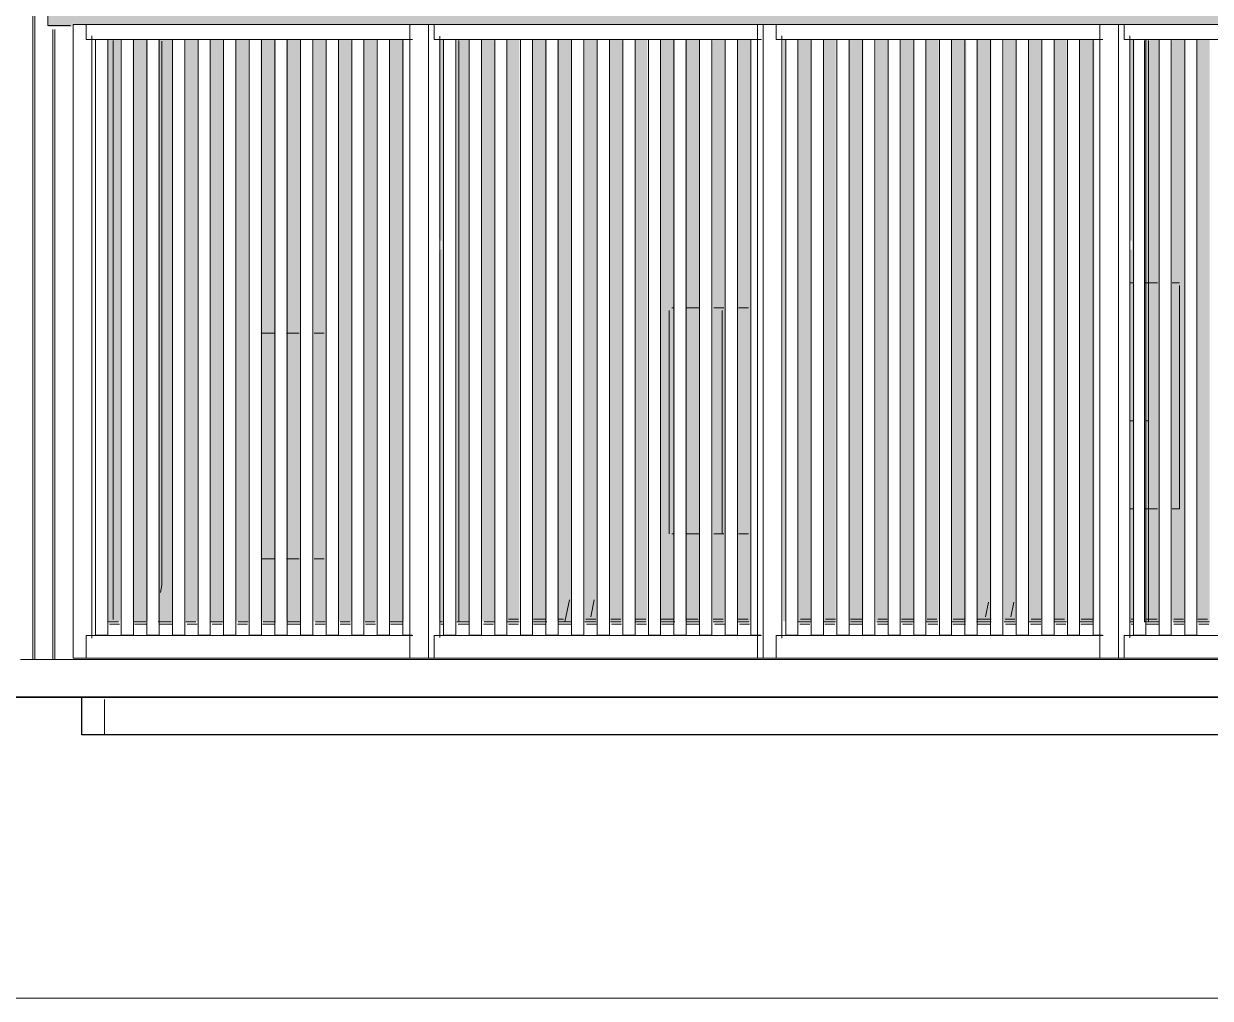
# Model space of a CAD drawing. Header units: millimetres. Extents: x 0 to 84100, y 0 to 59400.
# Drawn here: x 19090 to 23817, y 45447 to 49329 of the extents above; entities that cross this region are included whole.
import ezdxf

# ---------------------------------------------------------------- set-up
doc = ezdxf.new("R2010")
doc.units = ezdxf.units.MM
for name, color, linetype, lineweight in [('01_切断（構造・壁）', 7, 'Continuous', 35), ('09_立面の外形', 7, 'Continuous', 30), ('10_見えがかり', 7, 'Continuous', 13), ('12_見えがかり（ガラス）', 5, 'Continuous', 9), ('50_寸法', 3, 'Continuous', 9)]:
    doc.layers.add(name, color=color, linetype=linetype, lineweight=lineweight)

msp = doc.modelspace()

# ---------------------------------------------------------------- hatches: boundary and pattern name
at = {"layer": '10_見えがかり', "true_color": 0xe9dcc4}
for points in [[(26774.9, 49391.6), (26774.9, 49341.6), (26774.9, 49331.6), (26769.9, 49326.6), (19289.9, 49326.6), (19284.9, 49331.6), (19284.9, 49391.6), (19289.9, 49396.6), (26769.9, 49396.6)], [(19284.9, 49381.6), (19284.9, 49321.6), (19279.9, 49316.6), (19189.9, 49316.6), (19184.9, 49321.6), (19184.9, 49381.6), (19189.9, 49386.6), (19279.9, 49386.6)]]:
    msp.add_hatch(color=8, dxfattribs=at).paths.add_polyline_path(points)
at = {"layer": '12_見えがかり（ガラス）', "true_color": 0xdce9f2}
for points in [[(19474.9, 46951.6), (19469.9, 46946.6), (19429.9, 46946.6), (19424.9, 46951.6), (19424.9, 49261.6), (19429.9, 49266.6), (19469.9, 49266.6), (19474.9, 49261.6)], [(19584.9, 46951.6), (19579.9, 46946.6), (19529.9, 46946.6), (19524.9, 46951.6), (19524.9, 49261.6), (19529.9, 49266.6), (19579.9, 49266.6), (19584.9, 49261.6)], [(19684.9, 46951.6), (19679.9, 46946.6), (19629.9, 46946.6), (19624.9, 46951.6), (19624.9, 49261.6), (19629.9, 49266.6), (19679.9, 49266.6), (19684.9, 49261.6)], [(19784.9, 46951.6), (19779.9, 46946.6), (19739.9, 46946.6), (19734.9, 46951.6), (19734.9, 49261.6), (19739.9, 49266.6), (19779.9, 49266.6), (19784.9, 49261.6)], [(19884.9, 46951.6), (19879.9, 46946.6), (19839.9, 46946.6), (19834.9, 46951.6), (19834.9, 49261.6), (19839.9, 49266.6), (19879.9, 49266.6), (19884.9, 49261.6)], [(19984.9, 46951.6), (19979.9, 46946.6), (19939.9, 46946.6), (19934.9, 46951.6), (19934.9, 49261.6), (19939.9, 49266.6), (19979.9, 49266.6), (19984.9, 49261.6)], [(20094.9, 46951.6), (20089.9, 46946.6), (20039.9, 46946.6), (20034.9, 46951.6), (20034.9, 49261.6), (20039.9, 49266.6), (20089.9, 49266.6), (20094.9, 49261.6)], [(20194.9, 46951.6), (20189.9, 46946.6), (20139.9, 46946.6), (20134.9, 46951.6), (20134.9, 49261.6), (20139.9, 49266.6), (20189.9, 49266.6), (20194.9, 49261.6)], [(20294.9, 46951.6), (20289.9, 46946.6), (20249.9, 46946.6), (20244.9, 46951.6), (20244.9, 49261.6), (20249.9, 49266.6), (20289.9, 49266.6), (20294.9, 49261.6)], [(20394.9, 46951.6), (20389.9, 46946.6), (20349.9, 46946.6), (20344.9, 46951.6), (20344.9, 49261.6), (20349.9, 49266.6), (20389.9, 49266.6), (20394.9, 49261.6)], [(20494.9, 46951.6), (20489.9, 46946.6), (20449.9, 46946.6), (20444.9, 46951.6), (20444.9, 49261.6), (20449.9, 49266.6), (20489.9, 49266.6), (20494.9, 49261.6)], [(20604.9, 46951.6), (20599.9, 46946.6), (20549.9, 46946.6), (20544.9, 46951.6), (20544.9, 49261.6), (20549.9, 49266.6), (20599.9, 49266.6), (20604.9, 49261.6)], [(20764.9, 46951.6), (20759.9, 46946.6), (20749.9, 46946.6), (20744.9, 46951.6), (20744.9, 48421.6), (20754.9, 48431.6), (20754.9, 48461.6), (20744.9, 48471.6), (20744.9, 49261.6), (20749.9, 49266.6), (20759.9, 49266.6), (20764.9, 49261.6)], [(20824.9, 46951.6), (20819.9, 46946.6), (20814.9, 46951.6), (20814.9, 49261.6), (20819.9, 49266.6), (20824.9, 49261.6)], [(20864.9, 46951.6), (20859.9, 46946.6), (20829.9, 46946.6), (20824.9, 46951.6), (20824.9, 49261.6), (20829.9, 49266.6), (20859.9, 49266.6), (20864.9, 49261.6)], [(20964.9, 46951.6), (20959.9, 46946.6), (20919.9, 46946.6), (20914.9, 46951.6), (20914.9, 49261.6), (20919.9, 49266.6), (20959.9, 49266.6), (20964.9, 49261.6)], [(21064.9, 46951.6), (21059.9, 46946.6), (21019.9, 46946.6), (21014.9, 46951.6), (21014.9, 49261.6), (21019.9, 49266.6), (21059.9, 49266.6), (21064.9, 49261.6)], [(21174.9, 46951.6), (21169.9, 46946.6), (21119.9, 46946.6), (21114.9, 46951.6), (21114.9, 49261.6), (21119.9, 49266.6), (21169.9, 49266.6), (21174.9, 49261.6)], [(21274.9, 46951.6), (21269.9, 46946.6), (21219.9, 46946.6), (21214.9, 46951.6), (21214.9, 49261.6), (21219.9, 49266.6), (21269.9, 49266.6), (21274.9, 49261.6)], [(21374.9, 46951.6), (21369.9, 46946.6), (21329.9, 46946.6), (21324.9, 46951.6), (21324.9, 49261.6), (21329.9, 49266.6), (21369.9, 49266.6), (21374.9, 49261.6)], [(21474.9, 46951.6), (21469.9, 46946.6), (21429.9, 46946.6), (21424.9, 46951.6), (21424.9, 49261.6), (21429.9, 49266.6), (21469.9, 49266.6), (21474.9, 49261.6)], [(21574.9, 46951.6), (21569.9, 46946.6), (21529.9, 46946.6), (21524.9, 46951.6), (21524.9, 49261.6), (21529.9, 49266.6), (21569.9, 49266.6), (21574.9, 49261.6)], [(21684.9, 46951.6), (21679.9, 46946.6), (21629.9, 46946.6), (21624.9, 46951.6), (21624.9, 49261.6), (21629.9, 49266.6), (21679.9, 49266.6), (21684.9, 49261.6)], [(21784.9, 46951.6), (21779.9, 46946.6), (21729.9, 46946.6), (21724.9, 46951.6), (21724.9, 49261.6), (21729.9, 49266.6), (21779.9, 49266.6), (21784.9, 49261.6)], [(21884.9, 46951.6), (21879.9, 46946.6), (21839.9, 46946.6), (21834.9, 46951.6), (21834.9, 49261.6), (21839.9, 49266.6), (21879.9, 49266.6), (21884.9, 49261.6)], [(21984.9, 46951.6), (21979.9, 46946.6), (21939.9, 46946.6), (21934.9, 46951.6), (21934.9, 49261.6), (21939.9, 49266.6), (21979.9, 49266.6), (21984.9, 49261.6)], [(22124.9, 46951.6), (22119.9, 46946.6), (22114.9, 46951.6), (22114.9, 49261.6), (22119.9, 49266.6), (22124.9, 49261.6)], [(22224.9, 46951.6), (22219.9, 46946.6), (22179.9, 46946.6), (22174.9, 46951.6), (22174.9, 49261.6), (22179.9, 49266.6), (22219.9, 49266.6), (22224.9, 49261.6)], [(22324.9, 46951.6), (22319.9, 46946.6), (22279.9, 46946.6), (22274.9, 46951.6), (22274.9, 49261.6), (22279.9, 49266.6), (22319.9, 49266.6), (22324.9, 49261.6)], [(22434.9, 46951.6), (22429.9, 46946.6), (22379.9, 46946.6), (22374.9, 46951.6), (22374.9, 49261.6), (22379.9, 49266.6), (22429.9, 49266.6), (22434.9, 49261.6)], [(22534.9, 46951.6), (22529.9, 46946.6), (22489.9, 46946.6), (22484.9, 46951.6), (22484.9, 49261.6), (22489.9, 49266.6), (22529.9, 49266.6), (22534.9, 49261.6)], [(22634.9, 46951.6), (22629.9, 46946.6), (22589.9, 46946.6), (22584.9, 46951.6), (22584.9, 49261.6), (22589.9, 49266.6), (22629.9, 49266.6), (22634.9, 49261.6)], [(22734.9, 46951.6), (22729.9, 46946.6), (22689.9, 46946.6), (22684.9, 46951.6), (22684.9, 49261.6), (22689.9, 49266.6), (22729.9, 49266.6), (22734.9, 49261.6)], [(22844.9, 46951.6), (22839.9, 46946.6), (22789.9, 46946.6), (22784.9, 46951.6), (22784.9, 49261.6), (22789.9, 49266.6), (22839.9, 49266.6), (22844.9, 49261.6)], [(22944.9, 46951.6), (22939.9, 46946.6), (22889.9, 46946.6), (22884.9, 46951.6), (22884.9, 49261.6), (22889.9, 49266.6), (22939.9, 49266.6), (22944.9, 49261.6)], [(23044.9, 46951.6), (23039.9, 46946.6), (22999.9, 46946.6), (22994.9, 46951.6), (22994.9, 49261.6), (22999.9, 49266.6), (23039.9, 49266.6), (23044.9, 49261.6)], [(23144.9, 46951.6), (23139.9, 46946.6), (23099.9, 46946.6), (23094.9, 46951.6), (23094.9, 49261.6), (23099.9, 49266.6), (23139.9, 49266.6), (23144.9, 49261.6)], [(23244.9, 46951.6), (23239.9, 46946.6), (23199.9, 46946.6), (23194.9, 46951.6), (23194.9, 49261.6), (23199.9, 49266.6), (23239.9, 49266.6), (23244.9, 49261.6)], [(23354.9, 46951.6), (23349.9, 46946.6), (23299.9, 46946.6), (23294.9, 46951.6), (23294.9, 49261.6), (23299.9, 49266.6), (23349.9, 49266.6), (23354.9, 49261.6)], [(23514.9, 46951.6), (23509.9, 46946.6), (23499.9, 46946.6), (23494.9, 46951.6), (23494.9, 48421.6), (23504.9, 48431.6), (23504.9, 48461.6), (23494.9, 48471.6), (23494.9, 49261.6), (23499.9, 49266.6), (23509.9, 49266.6), (23514.9, 49261.6)], [(23574.9, 46951.6), (23569.9, 46946.6), (23559.9, 46946.6), (23554.9, 46951.6), (23554.9, 49261.6), (23559.9, 49266.6), (23569.9, 49266.6), (23574.9, 49261.6)], [(23614.9, 46951.6), (23609.9, 46946.6), (23579.9, 46946.6), (23574.9, 46951.6), (23574.9, 49261.6), (23579.9, 49266.6), (23609.9, 49266.6), (23614.9, 49261.6)], [(23714.9, 46951.6), (23709.9, 46946.6), (23669.9, 46946.6), (23664.9, 46951.6), (23664.9, 49261.6), (23669.9, 49266.6), (23709.9, 49266.6), (23714.9, 49261.6)], [(23814.9, 46951.6), (23809.9, 46946.6), (23769.9, 46946.6), (23764.9, 46951.6), (23764.9, 49261.6), (23769.9, 49266.6), (23809.9, 49266.6), (23814.9, 49261.6)]]:
    msp.add_hatch(color=8, dxfattribs=at).paths.add_polyline_path(points)

# ---------------------------------------------------------------- linework, layer by layer
at = {"layer": '01_切断（構造・壁）'}
msp.add_lwpolyline([(12794.9, 46646.6), (67305.1, 46646.6)], dxfattribs=at)
at = {"layer": '09_立面の外形'}
msp.add_lwpolyline([(63333, 46496.6), (19322.3, 46496.6), (19322.3, 46646.6), (17619.5, 46646.6)], dxfattribs=at)
at = {"layer": '10_見えがかり'}
for points in [[(19127.2, 46797.5), (19127.2, 50206.7)], [(19135.1, 46797.5), (19135.1, 50206.7)], [(19186.8, 49321.6), (19186.8, 49381.6)], [(19276.3, 49321.6), (19186.8, 49321.6)], [(19186.8, 49321.6), (19196.3, 49321.6)], [(19206.3, 49306.6), (19206.3, 46797.5)], [(19214.2, 49306.6), (19214.2, 46797.5)], [(19349.9, 46801.6), (19287.3, 46801.6), (19287.3, 49326.6), (19349, 49326.6)], [(20639, 49266.6), (19339.1, 49266.6), (19339.1, 49326.6), (20639, 49326.6)], [(20702.3, 49326.6), (20702.3, 46801.6), (20627.9, 46801.6), (20627.9, 49326.6), (20702.3, 49326.6)], [(20690.8, 49326.6), (20739, 49326.6)], [(22029, 49266.6), (20725.2, 49266.6), (20725.2, 49326.6), (22029, 49326.6)], [(22049.9, 46801.6), (22013.7, 46801.6), (22013.7, 49326.6), (22049, 49326.6)], [(22099.9, 46801.6), (22036.5, 46801.6), (22036.5, 49326.6), (22099, 49326.6)], [(23389, 49266.6), (22088.4, 49266.6), (22088.4, 49326.6), (23389, 49326.6)], [(23451.1, 49326.6), (23451.1, 46801.6), (23377.1, 46801.6), (23377.1, 49326.6), (23451.1, 49326.6)], [(23440.8, 49326.6), (23489, 49326.6)], [(24779, 49266.6), (23474, 49266.6), (23474, 49326.6), (24779, 49326.6)], [(19361.7, 49281.5), (19361.7, 46881.7)], [(19425.5, 49265.6), (19425.5, 46892.6), (19376.6, 46892.6), (19376.6, 49265.6), (19425.5, 49265.6)], [(19447, 46956), (19447, 49261.8)], [(19527.5, 49265.6), (19527.5, 46892.6), (19478.6, 46892.6), (19478.6, 49265.6), (19527.5, 49265.6)], [(19629.5, 49265.6), (19629.5, 46892.6), (19580.6, 46892.6), (19580.6, 49265.6), (19629.5, 49265.6)], [(19641.1, 49259.6), (19641.1, 49096.6)], [(19731.6, 49265.6), (19731.6, 46892.6), (19682.7, 46892.6), (19682.7, 49265.6), (19731.6, 49265.6)], [(19833.6, 49265.6), (19833.6, 46892.6), (19784.7, 46892.6), (19784.7, 49265.6), (19833.6, 49265.6)], [(19935.6, 49265.6), (19935.6, 46892.6), (19886.7, 46892.6), (19886.7, 49265.6), (19935.6, 49265.6)], [(20037.7, 49265.6), (20037.7, 46892.6), (19988.8, 46892.6), (19988.8, 49265.6), (20037.7, 49265.6)], [(20139.7, 49265.6), (20139.7, 46892.6), (20090.8, 46892.6), (20090.8, 49265.6), (20139.7, 49265.6)], [(20241.7, 49265.6), (20241.7, 46892.6), (20192.8, 46892.6), (20192.8, 49265.6), (20241.7, 49265.6)], [(20343.8, 49265.6), (20343.8, 46892.6), (20294.9, 46892.6), (20294.9, 49265.6), (20343.8, 49265.6)], [(20445.8, 49265.6), (20445.8, 46892.6), (20396.9, 46892.6), (20396.9, 49265.6), (20445.8, 49265.6)], [(20547.8, 49265.6), (20547.8, 46892.6), (20498.9, 46892.6), (20498.9, 49265.6), (20547.8, 49265.6)], [(20636.9, 46892.6), (20601, 46892.6), (20601, 49265.6), (20639.4, 49265.6)], [(20747.6, 49279.4), (20747.6, 46883.7)], [(20811.4, 49265.6), (20811.4, 46892.6), (20762.6, 46892.6), (20762.6, 49265.6), (20811.4, 49265.6)], [(20913.4, 49265.6), (20913.4, 46892.6), (20864.6, 46892.6), (20864.6, 49265.6), (20913.4, 49265.6)], [(21015.4, 49265.6), (21015.4, 46892.6), (20966.7, 46892.6), (20966.7, 49265.6), (21015.4, 49265.6)], [(21117.4, 49265.6), (21117.4, 46892.6), (21068.7, 46892.6), (21068.7, 49265.6), (21117.4, 49265.6)], [(21219.4, 49265.6), (21219.4, 46892.6), (21170.7, 46892.6), (21170.7, 49265.6), (21219.4, 49265.6)], [(21321.4, 49265.6), (21321.4, 46892.6), (21272.7, 46892.6), (21272.7, 49265.6), (21321.4, 49265.6)], [(21423.4, 49265.6), (21423.4, 46892.6), (21374.7, 46892.6), (21374.7, 49265.6), (21423.4, 49265.6)], [(21525.5, 49265.6), (21525.5, 46892.6), (21476.7, 46892.6), (21476.7, 49265.6), (21525.5, 49265.6)], [(21627.5, 49265.6), (21627.5, 46892.6), (21578.8, 46892.6), (21578.8, 49265.6), (21627.5, 49265.6)], [(21729.5, 49265.6), (21729.5, 46892.6), (21680.8, 46892.6), (21680.8, 49265.6), (21729.5, 49265.6)], [(21831.5, 49265.6), (21831.5, 46892.6), (21782.8, 46892.6), (21782.8, 49265.6), (21831.5, 49265.6)], [(21933.5, 49265.6), (21933.5, 46892.6), (21884.8, 46892.6), (21884.8, 49265.6), (21933.5, 49265.6)], [(22026.9, 46892.6), (21986.8, 46892.6), (21986.8, 49265.6), (22029.4, 49265.6)], [(22110.5, 49281.5), (22110.5, 46881.6)], [(22174.3, 49265.6), (22174.3, 46892.6), (22125.8, 46892.6), (22125.8, 49265.6), (22174.3, 49265.6)], [(22276.3, 49265.6), (22276.3, 46892.6), (22227.8, 46892.6), (22227.8, 49265.6), (22276.3, 49265.6)], [(22378.4, 49265.6), (22378.4, 46892.6), (22329.8, 46892.6), (22329.8, 49265.6), (22378.4, 49265.6)], [(22480.4, 49265.6), (22480.4, 46892.6), (22431.9, 46892.6), (22431.9, 49265.6), (22480.4, 49265.6)], [(22582.4, 49265.6), (22582.4, 46892.6), (22533.9, 46892.6), (22533.9, 49265.6), (22582.4, 49265.6)], [(22684.5, 49265.6), (22684.5, 46892.6), (22635.9, 46892.6), (22635.9, 49265.6), (22684.5, 49265.6)], [(22786.5, 49265.6), (22786.5, 46892.6), (22738, 46892.6), (22738, 49265.6), (22786.5, 49265.6)], [(22888.5, 49265.6), (22888.5, 46892.6), (22840, 46892.6), (22840, 49265.6), (22888.5, 49265.6)], [(22990.6, 49265.6), (22990.6, 46892.6), (22942, 46892.6), (22942, 49265.6), (22990.6, 49265.6)], [(23092.6, 49265.6), (23092.6, 46892.6), (23044.1, 46892.6), (23044.1, 49265.6), (23092.6, 49265.6)], [(23194.6, 49265.6), (23194.6, 46892.6), (23146.1, 46892.6), (23146.1, 49265.6), (23194.6, 49265.6)], [(23296.7, 49265.6), (23296.7, 46892.6), (23248.1, 46892.6), (23248.1, 49265.6), (23296.7, 49265.6)], [(23386.9, 46892.6), (23350.2, 46892.6), (23350.2, 49265.6), (23389.4, 49265.6)], [(23496, 49280.3), (23496, 46882.9)], [(23559.7, 49265.6), (23559.7, 46892.6), (23511.4, 46892.6), (23511.4, 49265.6), (23559.7, 49265.6)], [(23661.7, 49265.6), (23661.7, 46892.6), (23613.4, 46892.6), (23613.4, 49265.6), (23661.7, 49265.6)], [(23763.8, 49265.6), (23763.8, 46892.6), (23715.4, 46892.6), (23715.4, 49265.6), (23763.8, 49265.6)], [(19641.1, 49096.6), (19641.1, 48914.4)], [(19641.1, 48914.4), (19641.1, 48732.3)], [(19641.1, 48732.3), (19641.1, 48550.2)], [(19641.1, 48550.2), (19641.1, 48368)], [(19641.1, 48368), (19641.1, 48185.9)], [(23499, 48296.6), (23508.8, 48296.6)], [(23557.7, 48296.6), (23606.7, 48296.6)], [(23571.5, 47396.6), (23571.5, 48286.6)], [(23665.4, 48296.6), (23694.8, 48296.6)], [(23685.3, 48296.6), (23694.8, 48296.6)], [(23694.8, 47396.6), (23694.8, 48286.6)], [(19641.1, 48185.9), (19641.1, 48003.7)], [(21662, 47296.6), (21662, 48186.6)], [(21671.8, 48196.6), (21681.7, 48196.6)], [(21731, 48196.6), (21780.3, 48196.6)], [(21839.5, 48196.6), (21879, 48196.6)], [(21872.9, 47296.6), (21872.9, 48186.6)], [(21938.2, 48196.6), (21977.6, 48196.6)], [(20038.1, 48096.6), (20087.8, 48096.6)], [(20137.5, 48096.6), (20187.2, 48096.6)], [(20246.8, 48096.6), (20286.6, 48096.6)], [(19641.1, 48003.7), (19641.1, 47821.6)], [(19641.1, 47821.6), (19641.1, 47639.4)], [(23508.9, 47746.6), (23499.1, 47746.6)], [(23499.7, 47746.6), (23508.9, 47746.6)], [(23499.9, 47746.6), (23509.9, 47746.6)], [(23559.9, 47746.6), (23569.8, 47746.6)], [(19641.1, 47639.4), (19641.1, 47457.3)], [(19641.1, 47457.3), (19641.1, 47275.1)], [(23508.8, 47396.6), (23499, 47396.6)], [(23606.7, 47396.6), (23557.7, 47396.6)], [(23694.8, 47396.6), (23665.4, 47396.6)], [(23685.3, 47396.6), (23694.8, 47396.6)], [(19641.1, 47275.1), (19641.1, 47093)], [(21681.7, 47296.6), (21671.8, 47296.6)], [(21780.3, 47296.6), (21731, 47296.6)], [(21879, 47296.6), (21839.5, 47296.6)], [(21977.6, 47296.6), (21938.2, 47296.6)], [(20038.1, 47196.6), (20087.8, 47196.6)], [(20137.5, 47196.6), (20187.2, 47196.6)], [(20246.8, 47196.6), (20286.6, 47196.6)], [(19641.1, 47093), (19635.1, 47063.7)], [(21263.9, 47034.4), (21246.1, 46946.6)], [(21363.3, 47034.4), (21349.4, 46966.1)], [(22933.4, 47024.7), (22921.6, 46966.1)], [(23034.9, 47024.7), (23023.1, 46966.1)], [(19431.7, 46936.6), (19471.7, 46936.6)], [(19531.7, 46936.6), (19581.7, 46936.6)], [(19630.5, 46946.6), (19679.1, 46946.6)], [(19631.7, 46936.6), (19681.7, 46936.6)], [(19741.6, 46936.6), (19781.6, 46936.6)], [(19841.6, 46936.6), (19881.6, 46936.6)], [(19941.6, 46936.6), (19981.6, 46936.6)], [(20041.6, 46936.6), (20091.6, 46936.6)], [(20141.6, 46936.6), (20191.6, 46936.6)], [(20251.6, 46936.6), (20291.6, 46936.6)], [(20351.6, 46936.6), (20391.6, 46936.6)], [(20451.6, 46936.6), (20491.6, 46936.6)], [(20551.6, 46936.6), (20601.6, 46936.6)], [(20751.6, 46936.6), (20761.6, 46936.6)], [(20821.6, 46936.6), (20861.6, 46936.6)], [(20921.6, 46936.6), (20961.6, 46936.6)], [(21018.2, 46946.6), (21056.2, 46946.6)], [(21058.1, 46946.6), (21020.3, 46946.6)], [(21021.6, 46936.6), (21061.6, 46936.6)], [(21021.8, 46956.6), (21061.6, 46956.6)], [(21021.8, 46946.6), (21061.6, 46946.6)], [(21021.8, 46946.6), (21041.6, 46946.6)], [(21041.6, 46946.6), (21060.6, 46946.6)], [(21117.6, 46946.6), (21174.5, 46946.6)], [(21121.2, 46956.6), (21170.9, 46956.6)], [(21121.2, 46946.6), (21170.9, 46946.6)], [(21121.6, 46936.6), (21171.6, 46936.6)], [(21170.1, 46946.6), (21122.6, 46946.6)], [(21162.2, 46946.6), (21124.3, 46946.6)], [(21171.6, 46946.6), (21162.2, 46946.6)], [(21246.1, 46946.6), (21217.6, 46946.6)], [(21237.9, 46946.6), (21219, 46946.6)], [(21220.6, 46956.6), (21240.5, 46956.6)], [(21220.6, 46946.6), (21240.5, 46946.6)], [(21221.6, 46936.6), (21271.6, 46936.6)], [(21241, 46946.6), (21222, 46946.6)], [(21246.1, 46946.6), (21265.9, 46946.6)], [(21325.5, 46946.6), (21345.4, 46946.6)], [(21329.9, 46956.6), (21369.7, 46956.6)], [(21329.9, 46946.6), (21369.7, 46946.6)], [(21331.6, 46936.6), (21371.6, 46936.6)], [(21345.4, 46946.6), (21335.9, 46946.6)], [(21370.7, 46946.6), (21351.7, 46946.6)], [(21465.7, 46946.6), (21427.7, 46946.6)], [(21429.4, 46956.6), (21469.1, 46956.6)], [(21429.4, 46946.6), (21469.1, 46946.6)], [(21431.6, 46936.6), (21471.6, 46936.6)], [(21528.8, 46956.6), (21568.5, 46956.6)], [(21528.8, 46946.6), (21568.5, 46946.6)], [(21531.6, 46936.6), (21571.6, 46936.6)], [(21570.3, 46946.6), (21532.2, 46946.6)], [(21675.1, 46946.6), (21627.4, 46946.6)], [(21628.2, 46956.6), (21677.9, 46956.6)], [(21628.2, 46946.6), (21677.9, 46946.6)], [(21631.6, 46936.6), (21681.6, 46936.6)], [(21684.6, 46946.6), (21675.1, 46946.6)], [(21727.6, 46956.6), (21777.3, 46956.6)], [(21727.6, 46946.6), (21777.3, 46946.6)], [(21731.6, 46936.6), (21781.5, 46936.6)], [(21760.9, 46946.6), (21732.3, 46946.6)], [(21780, 46946.6), (21760.9, 46946.6)], [(21836.9, 46956.6), (21876.7, 46956.6)], [(21836.9, 46946.6), (21876.7, 46946.6)], [(21846.8, 46946.6), (21837.2, 46946.6)], [(21841.5, 46936.6), (21881.5, 46936.6)], [(21875.4, 46946.6), (21846.8, 46946.6)], [(21936.3, 46956.6), (21976.1, 46956.6)], [(21936.3, 46946.6), (21976.1, 46946.6)], [(21941.5, 46936.6), (21981.5, 46936.6)], [(21980.6, 46946.6), (21942.4, 46946.6)], [(22181.5, 46936.6), (22221.5, 46936.6)], [(22191.4, 46946.6), (22181.8, 46946.6)], [(22184.8, 46956.6), (22224.6, 46956.6)], [(22184.8, 46946.6), (22224.6, 46946.6)], [(22220.2, 46946.6), (22191.4, 46946.6)], [(22316.2, 46946.6), (22277.8, 46946.6)], [(22281.5, 46936.6), (22321.5, 46936.6)], [(22284.2, 46956.6), (22324, 46956.6)], [(22284.2, 46946.6), (22324, 46946.6)], [(22381.5, 46936.6), (22431.5, 46936.6)], [(22431.6, 46946.6), (22383.5, 46946.6)], [(22383.6, 46956.6), (22433.3, 46956.6)], [(22383.6, 46946.6), (22433.3, 46946.6)], [(22527.9, 46946.6), (22489.4, 46946.6)], [(22491.5, 46936.6), (22531.5, 46936.6)], [(22530.4, 46956.6), (22493, 46956.6)], [(22493, 46946.6), (22530.4, 46946.6)], [(22624.3, 46946.6), (22585.7, 46946.6)], [(22586.7, 46956.6), (22633.5, 46956.6)], [(22586.7, 46946.6), (22633.5, 46946.6)], [(22591.5, 46936.6), (22631.5, 46936.6)], [(22616.8, 46946.6), (22626.1, 46946.6)], [(22616.8, 46946.6), (22626.2, 46946.6)], [(22632.9, 46946.6), (22624.3, 46946.6)], [(22727, 46946.6), (22687.1, 46946.6)], [(22687.1, 46946.6), (22727, 46946.6)], [(22689.8, 46956.6), (22727.4, 46956.6)], [(22689.8, 46946.6), (22727.4, 46946.6)], [(22690.7, 46946.6), (22718.4, 46946.6)], [(22691.5, 46936.6), (22731.5, 46936.6)], [(22692, 46946.6), (22729.6, 46946.6)], [(22711.2, 46946.6), (22693.6, 46946.6)], [(22730.5, 46946.6), (22711.2, 46946.6)], [(22718.4, 46946.6), (22727.8, 46946.6)], [(22842.4, 46946.6), (22786, 46946.6)], [(22836.7, 46946.6), (22786.9, 46946.6)], [(22786.9, 46946.6), (22836.7, 46946.6)], [(22798.1, 46946.6), (22788.5, 46946.6)], [(22791.5, 46936.6), (22841.5, 46936.6)], [(22793.2, 46956.6), (22830.8, 46956.6)], [(22793.2, 46946.6), (22830.8, 46946.6)], [(22793.6, 46946.6), (22840.6, 46946.6)], [(22836.8, 46946.6), (22798.1, 46946.6)], [(22830.8, 46956.6), (22840.2, 46956.6)], [(22830.8, 46946.6), (22840.2, 46946.6)], [(22923.9, 46946.6), (22885.2, 46946.6)], [(22916.5, 46946.6), (22886.6, 46946.6)], [(22886.6, 46946.6), (22916.5, 46946.6)], [(22887.2, 46956.6), (22915.4, 46956.6)], [(22887.2, 46946.6), (22915.4, 46946.6)], [(22915.8, 46946.6), (22887.6, 46946.6)], [(22917.6, 46946.6), (22889.4, 46946.6)], [(22891.5, 46936.6), (22941.5, 46936.6)], [(22915.4, 46956.6), (22943.7, 46956.6)], [(22915.4, 46946.6), (22943.7, 46946.6)], [(22917.6, 46946.6), (22936.1, 46946.6)], [(23036.2, 46946.6), (22996.3, 46946.6)], [(22996.3, 46946.6), (23036.2, 46946.6)], [(23000.2, 46956.6), (23037.9, 46956.6)], [(23000.2, 46946.6), (23037.9, 46946.6)], [(23000.7, 46946.6), (23019.2, 46946.6)], [(23001.5, 46936.6), (23041.5, 46936.6)], [(23019.2, 46946.6), (23009.8, 46946.6)], [(23040.2, 46946.6), (23030.5, 46946.6)], [(23136, 46946.6), (23096.1, 46946.6)], [(23096.1, 46946.6), (23136, 46946.6)], [(23137.3, 46946.6), (23098.4, 46946.6)], [(23101.5, 46936.6), (23141.5, 46936.6)], [(23104, 46956.6), (23141.7, 46956.6)], [(23104, 46946.6), (23141.7, 46946.6)], [(23234.4, 46946.6), (23195.5, 46946.6)], [(23235.8, 46946.6), (23195.9, 46946.6)], [(23195.9, 46946.6), (23235.8, 46946.6)], [(23198.4, 46956.6), (23236.2, 46956.6)], [(23198.4, 46946.6), (23236.2, 46946.6)], [(23201.5, 46936.6), (23241.5, 46936.6)], [(23244.1, 46946.6), (23234.4, 46946.6)], [(23345.5, 46946.6), (23295.6, 46946.6)], [(23295.6, 46946.6), (23345.5, 46946.6)], [(23301.5, 46936.6), (23351.5, 46936.6)], [(23302.4, 46956.6), (23340.3, 46956.6)], [(23302.4, 46946.6), (23340.3, 46946.6)], [(23321.9, 46946.6), (23302.5, 46946.6)], [(23351.1, 46946.6), (23321.9, 46946.6)], [(23340.3, 46956.6), (23349.8, 46956.6)], [(23340.3, 46946.6), (23349.8, 46946.6)], [(23505.1, 46946.6), (23495.1, 46946.6)], [(23495.1, 46946.6), (23505.1, 46946.6)], [(23507.1, 46946.6), (23497.3, 46946.6)], [(23501.4, 46956.6), (23510.9, 46956.6)], [(23501.4, 46946.6), (23510.9, 46946.6)], [(23501.5, 46936.6), (23511.5, 46936.6)], [(23614.8, 46946.6), (23555, 46946.6)], [(23555, 46946.6), (23614.8, 46946.6)], [(23585.1, 46946.6), (23555.8, 46946.6)], [(23558.4, 46956.6), (23596.3, 46956.6)], [(23558.4, 46946.6), (23596.3, 46946.6)], [(23561.5, 46936.6), (23611.5, 46936.6)], [(23614.4, 46946.6), (23585.1, 46946.6)], [(23596.3, 46956.6), (23605.8, 46956.6)], [(23596.3, 46946.6), (23605.8, 46946.6)], [(23671.5, 46936.6), (23711.5, 46936.6)], [(23672.4, 46956.6), (23681.9, 46956.6)], [(23672.4, 46946.6), (23681.9, 46946.6)], [(23712.1, 46946.6), (23673, 46946.6)], [(23714.6, 46946.6), (23674.7, 46946.6)], [(23674.7, 46946.6), (23714.6, 46946.6)], [(23681.9, 46956.6), (23710.4, 46956.6)], [(23681.9, 46946.6), (23710.4, 46946.6)], [(23767.5, 46956.6), (23805.6, 46956.6)], [(23767.5, 46946.6), (23805.6, 46946.6)], [(23810, 46946.6), (23770.8, 46946.6)], [(23771.4, 46936.6), (23811.4, 46936.6)], [(23814.3, 46946.6), (23774.4, 46946.6)], [(23774.4, 46946.6), (23814.3, 46946.6)], [(20639.9, 46801.6), (19339.1, 46801.6), (19339.1, 46891.6), (20639.9, 46891.6)], [(22029.9, 46801.6), (20725.2, 46801.6), (20725.2, 46891.6), (22029.9, 46891.6)], [(23389.9, 46801.6), (22088.4, 46801.6), (22088.4, 46891.6), (23389.9, 46891.6)], [(24779.9, 46801.6), (23474, 46801.6), (23474, 46891.6), (24779.9, 46891.6)], [(19077.6, 46796.6), (19227.2, 46796.6)], [(19227.2, 46796.6), (19230, 46796.6)], [(19230, 46796.6), (19307.5, 46796.6)], [(19307.5, 46796.6), (19381, 46796.6)], [(19381, 46796.6), (19533.5, 46796.6)], [(19533.5, 46796.6), (19685.8, 46796.6)], [(19685.8, 46796.6), (19837.9, 46796.6)], [(19837.9, 46796.6), (19989.9, 46796.6)], [(19989.9, 46796.6), (20141.5, 46796.6)], [(20141.5, 46796.6), (20292.8, 46796.6)], [(20292.8, 46796.6), (20443.7, 46796.6)], [(20443.7, 46796.6), (20594.2, 46796.6)], [(20594.2, 46796.6), (20744.1, 46796.6)], [(20739.9, 46801.6), (20689.9, 46801.6)], [(20744.1, 46796.6), (20893.4, 46796.6)], [(20893.4, 46796.6), (21042.2, 46796.6)], [(21042.2, 46796.6), (21190.2, 46796.6)], [(21190.2, 46796.6), (21337.4, 46796.6)], [(21337.4, 46796.6), (21483.9, 46796.6)], [(21483.9, 46796.6), (21629.5, 46796.6)], [(21629.5, 46796.6), (21774.1, 46796.6)], [(21774.1, 46796.6), (21917.8, 46796.6)], [(21917.8, 46796.6), (22060.4, 46796.6)], [(22060.4, 46796.6), (22201.9, 46796.6)], [(22201.9, 46796.6), (22342.3, 46796.6)], [(22342.3, 46796.6), (22481.4, 46796.6)], [(22481.4, 46796.6), (22619.3, 46796.6)], [(22619.3, 46796.6), (22755.9, 46796.6)], [(22755.9, 46796.6), (22891.1, 46796.6)], [(22891.1, 46796.6), (23024.9, 46796.6)], [(23024.9, 46796.6), (23157.1, 46796.6)], [(23157.1, 46796.6), (23287.9, 46796.6)], [(23287.9, 46796.6), (23417.1, 46796.6)], [(23417.1, 46796.6), (23544.6, 46796.6)], [(23489.9, 46801.6), (23439.9, 46801.6)], [(23544.6, 46796.6), (23670.5, 46796.6)], [(23670.5, 46796.6), (23794.6, 46796.6)], [(23794.6, 46796.6), (23916.9, 46796.6)], [(19077.6, 46646.6), (19227.2, 46646.6)], [(19227.2, 46646.6), (19230, 46646.6)], [(19230, 46646.6), (19307.5, 46646.6)], [(19307.5, 46646.6), (19381, 46646.6)], [(19322.3, 46496.6), (19322.3, 46636.6)], [(19381, 46646.6), (19533.5, 46646.6)], [(19411.7, 46496.6), (19411.7, 46636.6)], [(19533.5, 46646.6), (19685.8, 46646.6)], [(19685.8, 46646.6), (19837.9, 46646.6)], [(19837.9, 46646.6), (19989.9, 46646.6)], [(19989.9, 46646.6), (20141.5, 46646.6)], [(20141.5, 46646.6), (20292.8, 46646.6)], [(20292.8, 46646.6), (20443.7, 46646.6)], [(20443.7, 46646.6), (20594.2, 46646.6)], [(20594.2, 46646.6), (20744.1, 46646.6)], [(20744.1, 46646.6), (20893.4, 46646.6)], [(20893.4, 46646.6), (21042.2, 46646.6)], [(21042.2, 46646.6), (21190.2, 46646.6)], [(21190.2, 46646.6), (21337.4, 46646.6)], [(21337.4, 46646.6), (21483.9, 46646.6)], [(21483.9, 46646.6), (21629.5, 46646.6)], [(21629.5, 46646.6), (21774.1, 46646.6)], [(21774.1, 46646.6), (21917.8, 46646.6)], [(21917.8, 46646.6), (22060.4, 46646.6)], [(22060.4, 46646.6), (22201.9, 46646.6)], [(22201.9, 46646.6), (22342.3, 46646.6)], [(22342.3, 46646.6), (22481.4, 46646.6)], [(22481.4, 46646.6), (22619.3, 46646.6)], [(22619.3, 46646.6), (22755.9, 46646.6)], [(22755.9, 46646.6), (22891.1, 46646.6)], [(22891.1, 46646.6), (23024.9, 46646.6)], [(23024.9, 46646.6), (23157.1, 46646.6)], [(23157.1, 46646.6), (23287.9, 46646.6)], [(23287.9, 46646.6), (23417.1, 46646.6)], [(23417.1, 46646.6), (23544.6, 46646.6)], [(23544.6, 46646.6), (23670.5, 46646.6)], [(23670.5, 46646.6), (23794.6, 46646.6)], [(23794.6, 46646.6), (23916.9, 46646.6)], [(19322.3, 46496.6), (19332.3, 46496.6)], [(19322.3, 46496.6), (19407, 46496.6)], [(19420.1, 46496.6), (19411.7, 46496.6)], [(19411.7, 46496.6), (29391.2, 46496.6)]]:
    msp.add_lwpolyline(points, dxfattribs=at)
at = {"layer": '12_見えがかり（ガラス）'}
for points in [[(20824.1, 49261.7), (20824.1, 46946.6)], [(23555.6, 46946.6), (23555.6, 49261.7)], [(23570.9, 49261.7), (23570.9, 46946.6)], [(19467.5, 46946.6), (19427.8, 46946.6)], [(19576.8, 46946.6), (19527.1, 46946.6)], [(19676.1, 46946.6), (19626.5, 46946.6)], [(19775.4, 46946.6), (19735.7, 46946.6)], [(19884.7, 46946.6), (19835, 46946.6)], [(19984, 46946.6), (19944.3, 46946.6)], [(20093.3, 46946.6), (20043.6, 46946.6)], [(20192.6, 46946.6), (20143, 46946.6)], [(20291.9, 46946.6), (20252.2, 46946.6)], [(20391.3, 46946.6), (20351.5, 46946.6)], [(20490.6, 46946.6), (20450.9, 46946.6)], [(20599.8, 46946.6), (20550.2, 46946.6)], [(20758.8, 46946.6), (20748.8, 46946.6)], [(20864.7, 46946.6), (20815.1, 46946.6)], [(20816.2, 46946.6), (20824.1, 46946.6)], [(20964, 46946.6), (20924.3, 46946.6)], [(21063.4, 46946.6), (21023.6, 46946.6)], [(21172.6, 46946.6), (21122.9, 46946.6)], [(21271.9, 46946.6), (21222.3, 46946.6)], [(21371.2, 46946.6), (21331.5, 46946.6)], [(21470.5, 46946.6), (21430.8, 46946.6)], [(21569.9, 46946.6), (21530.1, 46946.6)], [(21679.1, 46946.6), (21629.4, 46946.6)], [(21778.4, 46946.6), (21728.8, 46946.6)], [(21877.7, 46946.6), (21838, 46946.6)], [(21977, 46946.6), (21937.3, 46946.6)], [(22224.6, 46946.6), (22174.9, 46946.6)], [(22323.9, 46946.6), (22284.2, 46946.6)], [(22433.2, 46946.6), (22383.5, 46946.6)], [(22532.5, 46946.6), (22492.8, 46946.6)], [(22631.8, 46946.6), (22592.1, 46946.6)], [(22731.2, 46946.6), (22691.4, 46946.6)], [(22840.4, 46946.6), (22790.8, 46946.6)], [(22939.8, 46946.6), (22890.1, 46946.6)], [(23039.1, 46946.6), (22999.3, 46946.6)], [(23138.4, 46946.6), (23098.7, 46946.6)], [(23237.7, 46946.6), (23198, 46946.6)], [(23347, 46946.6), (23297.3, 46946.6)], [(23505.9, 46946.6), (23496, 46946.6)], [(23555.6, 46946.6), (23570.9, 46946.6)], [(23570.9, 46946.6), (23561, 46946.6)], [(23611.5, 46946.6), (23571.8, 46946.6)], [(23710.8, 46946.6), (23671.1, 46946.6)], [(23810.2, 46946.6), (23770.4, 46946.6)]]:
    msp.add_lwpolyline(points, dxfattribs=at)
at = {"layer": '50_寸法'}
msp.add_lwpolyline([(15294.9, 45446.6), (64805.1, 45446.6)], dxfattribs=at)

doc.saveas('drawing.dxf')
